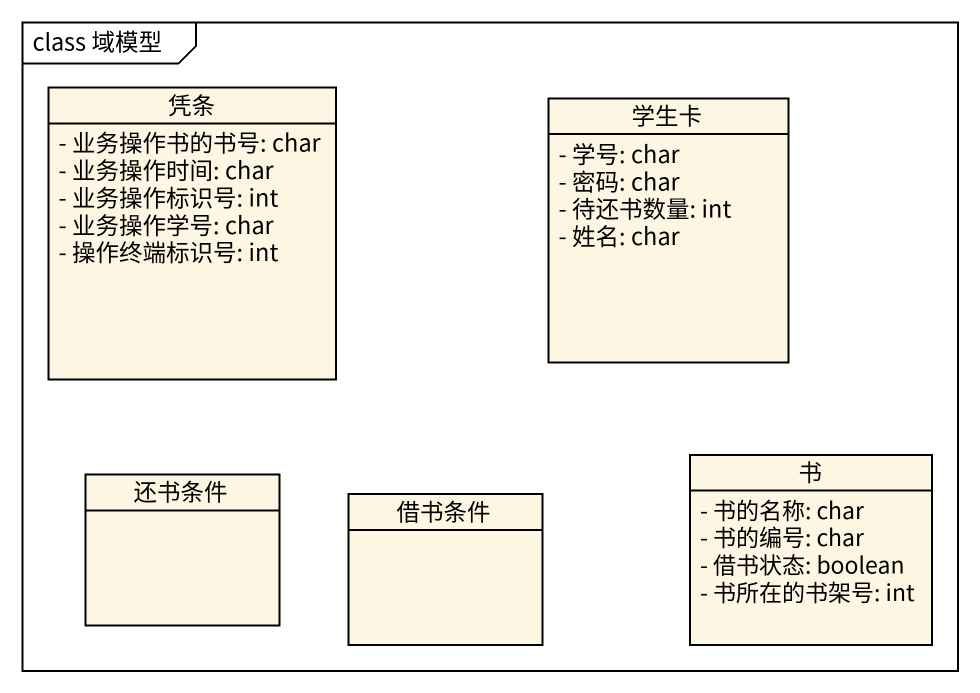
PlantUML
@startuml
mainframe class 域模型
hide circle
hide empty members
skinparam classAttributeIconSize 0
class 凭条 {
  - 业务操作书的书号: char
  - 业务操作时间: char
  - 业务操作标识号: int
  - 业务操作学号: char
  - 操作终端标识号: int
}
class 学生卡 {
  - 学号: char
  - 密码: char
  - 待还书数量: int
  - 姓名: char
}
class 书 {
  - 书的名称: char
  - 书的编号: char
  - 借书状态: boolean
  - 书所在的书架号: int
}
class 还书条件
class 借书条件
@enduml
